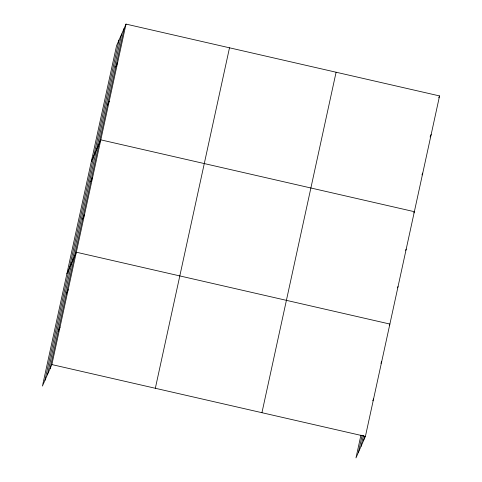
<?xml version="1.0" encoding="UTF-8"?>
<svg xmlns="http://www.w3.org/2000/svg" width="482" height="482" viewBox="0 0 482 482"><rect width="100%" height="100%" fill="white"/><g stroke="black" fill="none" stroke-linecap="round" stroke-linejoin="round"><path stroke-width="0.72" d="M44.922 380.394L119.084 39.922M47.489 374.55L121.651 34.077M49.977 368.875L124.139 28.402M126.025 24.1L116.59 45.597L42.434 386.07L51.869 364.573L126.025 24.1L439.566 95.93L365.41 436.403L355.975 457.9L360.934 435.138M155.337 388.275L229.498 47.802M261.937 412.7L336.099 72.228M358.463 452.224L362.139 435.336M361.03 446.38L363.428 435.367M363.518 440.711L364.476 436.3M115.734 66.992L117.62 62.684M107.329 105.576L109.215 101.274M91.375 161.356L100.81 139.858L414.351 211.694L413.815 212.923M90.767 181.618L92.658 177.316M82.609 219.069L84.501 214.767M66.908 273.71L76.343 252.219L389.878 324.049L389.342 325.278M66.293 293.972L68.185 289.67M58.135 331.423L60.027 327.121M438.759 97.774L439.566 95.93M430.083 136.978L431.161 134.52M421.949 174.948L422.756 173.104M405.657 250.375L406.193 249.146M397.499 287.826L398.036 286.597M380.913 363.344L381.72 361.5M372.755 400.795L373.568 398.951M51.869 364.573L365.41 436.403"/></g></svg>
